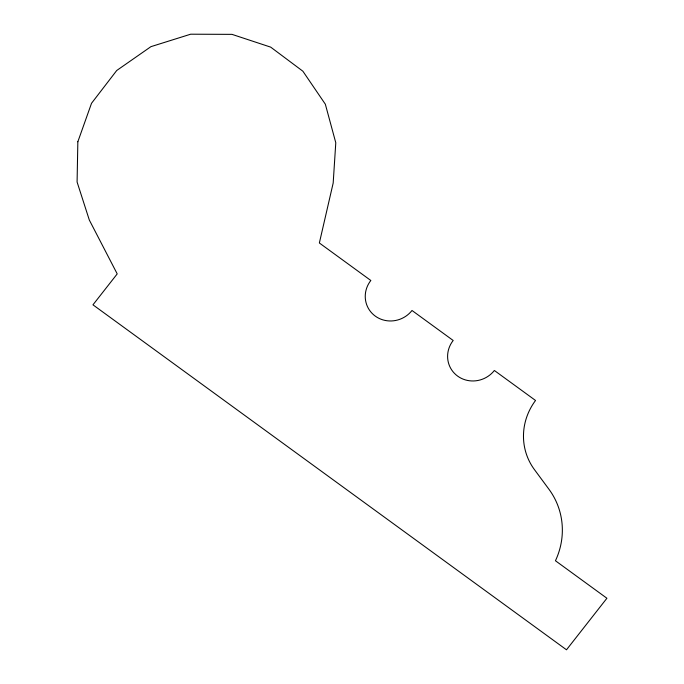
<?xml version="1.0" encoding="UTF-8"?>
<svg xmlns="http://www.w3.org/2000/svg" width="684" height="684" viewBox="0 0 684 684"><rect width="100%" height="100%" fill="white"/><g stroke="black" fill="none" stroke-linecap="round" stroke-linejoin="round"><path stroke-width="1.03" d="M77.848 141.75L77.087 182.012L89.313 220.017L117.212 273.899L92.964 304.825L566.497 649.8L606.913 598.252L555.442 560.752A74.659 71.358 -27.2 0 0 548.97 489.282L534.426 469.592A61.056 58.362 -27.2 0 1 535.538 400.473L494.361 370.48A26.419 25.248 -27.2 0 1 457.613 376.097A26.419 25.248 -27.2 0 1 453.184 340.478L412.007 310.485A26.419 25.248 -27.2 0 1 375.259 316.102A26.419 25.248 -27.2 0 1 370.831 280.483L319.36 242.991L333.185 183.013L335.784 142.759L325.336 104.199L302.884 71.213L270.684 47.128L231.987 34.362L190.682 34.2L150.925 46.657L116.725 70.495L91.519 103.293L77.848 141.75"/></g></svg>
